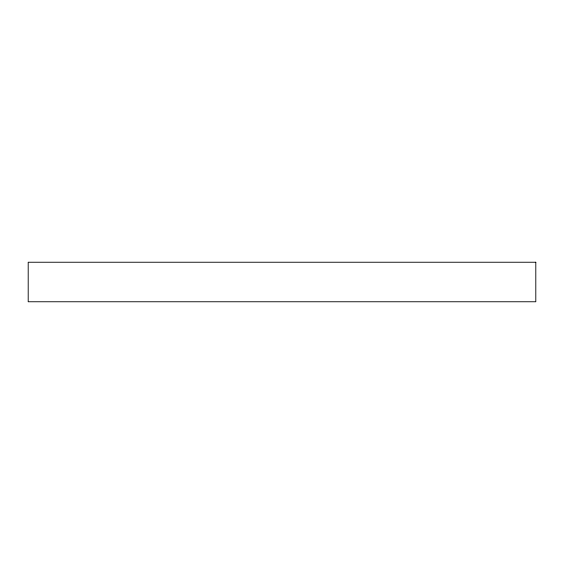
<?xml version="1.0" encoding="UTF-8"?>
<svg xmlns="http://www.w3.org/2000/svg" width="564" height="564" viewBox="0 0 564 564"><rect width="100%" height="100%" fill="white"/><g stroke="black" fill="none" stroke-linecap="round" stroke-linejoin="round"><path stroke-width="0.85" d="M535.8 262.239L28.2 262.239L28.2 301.761L535.8 301.761L535.8 262.239"/></g></svg>
